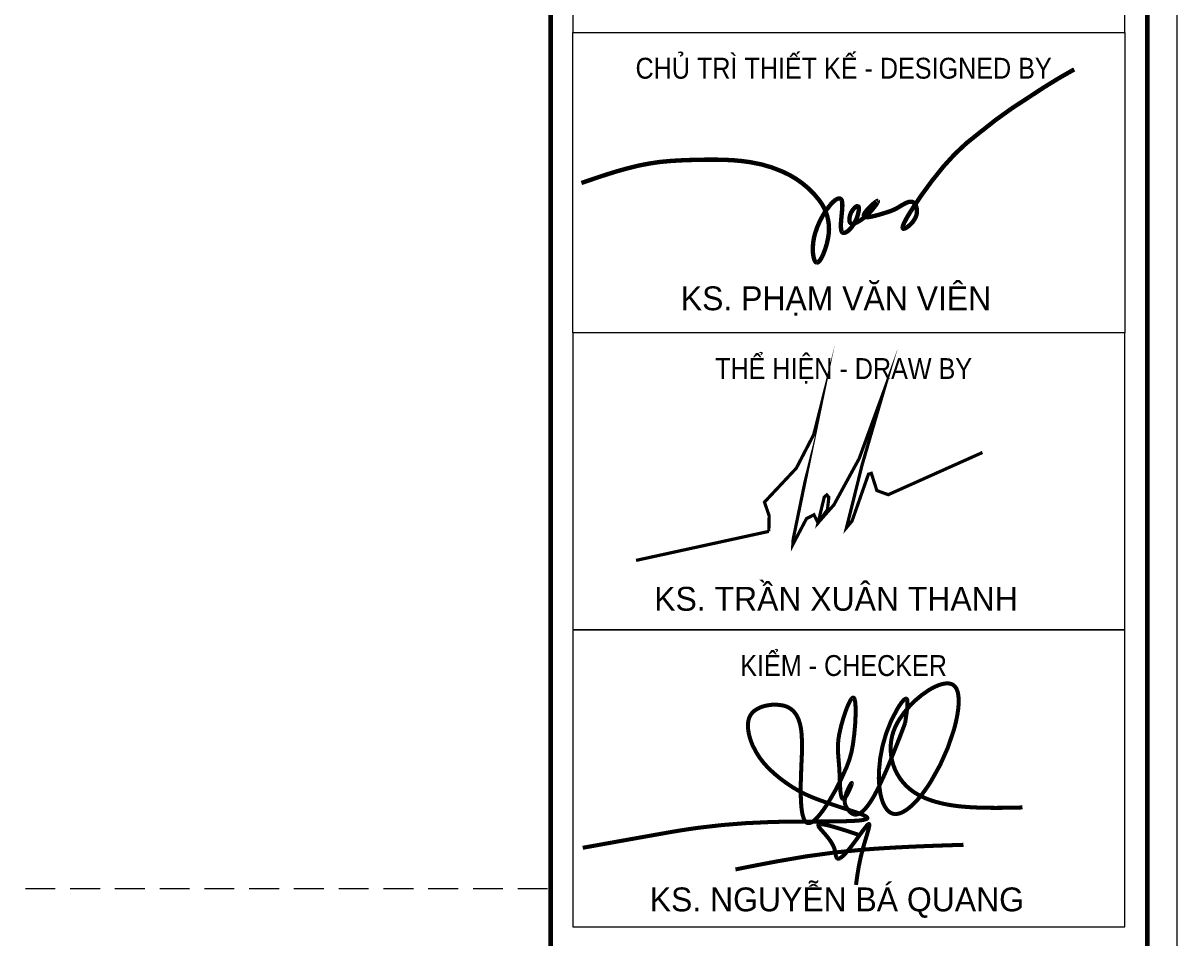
# Model space of a CAD drawing. Header units: millimetres. Extents: x -295047 to 304185, y -728047 to -308748.
# Drawn here: x -128922 to -125055, y -332895 to -329828 of the extents above; entities that cross this region are included whole.
import ezdxf
from ezdxf.enums import TextEntityAlignment as Align

# ---------------------------------------------------------------- set-up
doc = ezdxf.new("R2010")
doc.units = ezdxf.units.MM
doc.header["$MEASUREMENT"] = 0
doc.linetypes.add('HIDDEN', pattern=[0.375, 0.25, -0.125])
doc.layers.get('Defpoints').update_dxf_attribs({"color": 1})
for name, color, linetype, lineweight in [('Khungten_LCDI', 7, 'Continuous', 5), ('LC ISO', 153, 'Continuous', 13), ('LC MANH DUT', 35, 'HIDDEN', 5), ('LC Net dam 1', 30, 'Continuous', 30), ('LC Net thay', 7, 'Continuous', 25), ('LC Text1', 3, 'Continuous', 20)]:
    doc.layers.add(name, color=color, linetype=linetype, lineweight=lineweight)
doc.styles.add('Khungten', font='VHAVAN.TTF', dxfattribs={"width": 0.9, "height": 5000})
doc.styles.add('Title', font='VHBLACK.TTF', dxfattribs={"width": 0.8})
doc.styles.add('VNAVANTH', font='VHAVANB.TTF', dxfattribs={"width": 0.6})

# ---------------------------------------------------------------- blocks, each defined once
blk = doc.blocks.new('NGUYEN BA QUANG')
at = {"layer": 'LC ISO', "const_width": 54}
for points in [[(906, 1114, 0.006821), (929, 1272, 0.011774), (937, 1340, 0.026266), (938, 1394, 0.052103), (935, 1423, 0.076783), (930, 1436, 0.163971), (923, 1442, 0.170042), (914, 1442, 0.080479), (902, 1436, 0.05585), (881, 1417, 0.031056), (847, 1375, 0.025203), (791, 1286, 0.116129), (556, 476, 0.061974), (575, 166, 0.045365), (610, 47, 0.070676), (660, -41, 0.091415), (710, -86, 0.146905), (783, -104, 0.068448), (833, -95, 0.049636), (885, -72, 0.053986), (978, -6, 0.029209), (1056, 69, 0.021304), (1134, 162, 0.025491), (1250, 329, 0.068873), (1561, 1027, 0.01773), (1596, 1171, 0.037697), (1624, 1368, 0.029037), (1623, 1453, 0.04288), (1613, 1525, 0.066726), (1590, 1583, 0.100495), (1556, 1623, 0.111871), (1508, 1644, 0.054631), (1469, 1647, 0.041179), (1426, 1643, 0.04561), (1355, 1623, 0.04967), (1225, 1558, 0.109429), (829, 1164, 0.05047), (753, 1012, 0.368126), (1079, 156, 0.040655), (1223, 90, 0.031441), (1383, 42, 0.023503), (1557, 9, 0.017084), (1742, -10, 0.011936), (1936, -19, 0.009133), (2206, -21, 0.002915), (2480, -16)], [(-3416, -557, -0.001023), (-2231, -345, -0.008385), (-1869, -289, -0.026114), (-905, -212, -0.007166), (-491, -205, 0.001773), (-49, -203, 0.009736), (200, -197, 0.025773), (331, -186, 0.054465), (383, -173, 0.09183), (397, -166, 0.386262), (399, -152, 0.129793), (379, -135, 0.036801), (321, -108, 0.016128), (184, -59, -0.006736), (-183, 62, -0.023924), (-416, 154, -0.046785), (-684, 310, -0.041509), (-918, 503, -0.092678), (-1136, 813, -0.077778), (-1199, 1035, -0.070106), (-1196, 1141, -0.201572), (-1106, 1286, -0.091887), (-982, 1343, -0.118851), (-732, 1351, -0.227561), (-543, 1208, -0.055716), (-508, 1121, -0.035741), (-487, 1019, -0.022757), (-478, 904, -0.018678), (-477, 714, 0.005361), (-493, 294, 0.022501), (-487, 25, 0.024956), (-474, -85, 0.051878), (-451, -169, 0.084004), (-427, -209, 0.302699), (-372, -224, 0.091028), (-331, -204, 0.045769), (-285, -164, 0.031407), (-218, -87, 0.026473), (-114, 66, 0.038878), (124, 530, 0.063388), (207, 831, 0.030377), (243, 1236, 0.019395), (241, 1350, 0.050857), (231, 1429, 0.089259), (221, 1451, 0.446193), (202, 1454, 0.08967), (185, 1438, 0.048315), (156, 1388, 0.024568), (114, 1288, 0.037087), (24, 971, 0.06811), (7, 722, 0.007404), (19, 571, -0.009821), (27, 442, 0.013775), (38, 214, 0.023991), (46, 154, 0.068642), (58, 113, 0.168495), (71, 99, 0.190472), (82, 99, 0.135753), (102, 116, 0.042547), (133, 165, 0.037247), (185, 280, 0.083462), (192, 310, 0.752396), (189, 311, 0.077103), (170, 286, 0.067778), (106, 135, 0.079642), (97, 52, 0.07615), (107, 12, 0.090818), (168, -77, 0.162992), (233, -111, 0.134535), (287, -101, 0.046135), (315, -85, 0.0589), (372, -33, 0.033446), (431, 44, 0.020493), (492, 142, 0.018931), (584, 325, 0.012315), (712, 617, 0.006262), (906, 1114)], [(274, -380, 0.002584), (99, -322, 0.004829), (-9, -289, 0.009549), (-104, -262, 0.02019), (-180, -245, 0.020391), (-210, -242, 0.037792), (-233, -241, 0.083891), (-249, -244, 0.129866), (-256, -250, 0.170647), (-258, -257, 0.074142), (-257, -264, 0.04333), (-253, -271, 0.038982), (-240, -290, 0.018381), (-209, -327, -0.006145), (-155, -388, -0.017161), (-112, -442, -0.029179), (-72, -502, -0.056277), (-39, -577, -0.025416), (-31, -610, -0.003247), (-24, -652, 0.033316), (-18, -677, 0.055631), (-12, -689, 0.087521), (-5, -698, 0.15828), (8, -703, 0.07777), (18, -702, 0.051495), (30, -698, 0.04838), (50, -685, 0.02792), (72, -667, 0.021215), (104, -635, 0.012757), (138, -596, 0.011354), (192, -528, 0.005945), (265, -430, -0.007904), (360, -301, -0.011483), (384, -270, -0.027823), (404, -249, -0.066961), (415, -240, -0.123545), (420, -238, -0.248584), (424, -240, -0.12084), (426, -246, -0.064597), (426, -260, -0.027008), (421, -289, -0.011306), (411, -326, -0.007085), (384, -419, 0.007773), (340, -569, 0.03162), (266, -923, 0.004795), (248, -1055)], [(-1368, -847, -0.004051), (-800, -737, -0.026384), (342, -582, -0.006339), (726, -556, -0.004215), (1111, -537, -0.002629), (1689, -517)]]:
    blk.add_lwpolyline(points, format="xyb", dxfattribs=at)
blk = doc.blocks.new('lcdi fix')
at = {"layer": 'Defpoints', "lineweight": 0}
blk.add_lwpolyline([(-1200, -14850), (-1200, 14850), (40800, 14850), (40800, -14850)], close=True, dxfattribs=at)
at = {"layer": 'Khungten_LCDI', "color": 5, "lineweight": 60}
blk.add_line((36600, 14650), (36600, -14650), dxfattribs=at)
at = {"layer": 'Khungten_LCDI', "color": 5, "lineweight": 25}
blk.add_line((40600, -14650), (40600, 14650), dxfattribs=at)
at = {"layer": 'Khungten_LCDI', "color": 5, "lineweight": 60}
blk.add_lwpolyline([(0, -14650), (0, 14650), (40600, 14650), (40600, -14650)], close=True, dxfattribs=at)
at = {"layer": 'Khungten_LCDI', "color": 9, "lineweight": 15}
for points in [[(36750, -1521.9), (40450, -1521.9), (40450, 446.3), (36750, 446.3)], [(36750, -1521.9), (40450, -1521.9), (40450, -3535.5), (36750, -3535.5)], [(36750, -1521.9), (40450, -1521.9), (40450, -3535.5), (36750, -3535.5)], [(36750, -5526.4), (40450, -5526.4), (40450, -3535.5), (36750, -3535.5)], [(36750, -7517.3), (40450, -7517.3), (40450, -5526.4), (36750, -5526.4)]]:
    blk.add_lwpolyline(points, close=True, dxfattribs=at)
at = {"layer": 'LC ISO', "const_width": 29.4}
blk.add_lwpolyline([(36807.9, -2531.3, -0.005589), (36977.2, -2474.2, -0.022453), (37190.7, -2415, -0.038343), (37408.6, -2383.3, -0.012299), (37586.4, -2375.9, -0.014061), (37765.7, -2375.8, -0.032435), (37943.3, -2392.2, -0.065887), (38156.7, -2455.3, -0.127402), (38402, -2646.4, -0.217203), (38461.6, -2900.2, -0.056046), (38429, -3009.1, -0.054981), (38406.8, -3049.9, -0.074917), (38395.8, -3061.3, -0.192631), (38385.6, -3064.6, -0.190426), (38376.6, -3058.8, -0.079856), (38369.2, -3045, -0.067464), (38360.1, -2998.7, -0.089823), (38374.1, -2870.6, -0.10427), (38478.8, -2675, -0.05658), (38510.6, -2645.6, -0.102761), (38530.7, -2635.8, -0.411767), (38552.9, -2647.5, -0.072182), (38556.4, -2663.3, -0.042063), (38555.8, -2710.6, 0.006515), (38548.2, -2795.6, 0.050846), (38548.8, -2842.3, 0.084642), (38553.5, -2857.6, 0.316888), (38568.2, -2866, 0.10557), (38583.1, -2860.9, 0.079173), (38609.4, -2839.3, 0.148897), (38666.9, -2716.8, 0.074472), (38667, -2695.7, 0.295229), (38660.4, -2685.9, 0.15701), (38654.3, -2686.7, 0.097298), (38638.1, -2698.8, 0.165018), (38604.6, -2768.1, 0.085117), (38605.6, -2787.5, 0.384735), (38625.6, -2803.4, 0.083003), (38642.8, -2800.1, 0.044183), (38663.3, -2790.7, 0.048448), (38709.8, -2757.5, 0.055197), (38775.8, -2687.1, 0.06223), (38793.9, -2658.2, 0.356145), (38794.4, -2652.1, 0.296448), (38788.1, -2653.4, 0.057996), (38750.6, -2683.2, 0.048541), (38711.2, -2727.2, 0.086608), (38702, -2745.2, 0.314867), (38704.9, -2756, 0.149234), (38718.9, -2759.9, 0.047589), (38741, -2758.4, 0.030742), (38798.3, -2745.2, 0.010919), (38876, -2721.1, 0.058476), (38935.1, -2693.1, -0.021304), (38979.4, -2667.5, -0.046344), (39001, -2659.1, -0.096698), (39020.6, -2657.1, -0.153723), (39037.1, -2664.4, -0.103714), (39049.3, -2681.2, -0.235546), (39044.9, -2767.9, -0.124446), (38988.1, -2829.5, -0.115248), (38969.3, -2837.9, -0.439421), (38961.7, -2832.9, -0.101123), (38962.4, -2823.1, -0.053735), (38975.6, -2790.5, -0.025453), (39017.1, -2718.6, -0.033469), (39236.1, -2419.4, -0.059013), (39478.9, -2192.5, -0.0344), (39805.6, -1957.6, -0.023249), (40111.4, -1769.7)], format="xyb", dxfattribs=at)
at = {"layer": 'LC ISO', "const_width": 21.6}
for points in [[(38064.3, -4866.9), (38066.6, -4762.6), (38035.2, -4670.8), (38248.5, -4443.4), (38365.3, -4217.7), (38400.1, -4080.6), (38227.5, -4919.2), (38225.4, -4954.8), (38265.6, -4878.6), (38316.8, -4781.4), (38366.5, -4755.5), (38394.5, -4809.3), (38457.3, -4721), (38466.7, -4638.2), (38452.7, -4622.5), (38435.7, -4637.7), (38394.5, -4809.3), (38500.5, -4689.2), (38669.9, -4378.7), (38828.5, -3945.2), (38691.1, -4416), (38590.2, -4821.1), (38585.2, -4841.4), (38622.1, -4797.5), (38732.2, -4483.6), (38751.7, -4477.4), (38788.6, -4593.3), (38864.8, -4620.8), (39496.6, -4337.9)], [(37174.3, -5061.4), (38064.3, -4866.9)]]:
    blk.add_lwpolyline(points, dxfattribs=at)
at = {"layer": 'LC Net dam 1', "xscale": 0.5000006712537298, "yscale": 0.5000006712537298, "zscale": 0.5000006712537298}
blk.add_blockref('NGUYEN BA QUANG', (38524.8, -6709.6), dxfattribs=at)
at = {"color": 7, "style": 'Khungten', "width": 0.9}
for s, p in [('chñ tr× thiÕt kÕ - designed by', (38565.6, -1831.8)), ('thÓ hiÖn - draw by', (38565.6, -3845.4)), ('kiÓm - checker', (38565.6, -5836.3))]:
    blk.add_text(s, height=140, dxfattribs=at).set_placement(p, align=Align.CENTER)
at = {"color": 7, "style": 'VNAVANTH'}
for s, p in [('Ks. PH¹M V¡N VI£N', (38514.7, -3384.3)), ('Ks. trÇn xu©n thanh', (38514.7, -5398.7)), ('ks. nguyÔn b¸ quang', (38520.4, -7414.1))]:
    blk.add_text(s, height=160, dxfattribs=at).set_placement(p, align=Align.CENTER)
at = {"color": 7, "style": 'Khungten', "width": 0.8}
for tag, p in [('REVISION', (39498.8, -10746.3)), ('NGAYHT', (39546.1, -11609.4))]:
    blk.add_attdef(tag, text='', height=200, dxfattribs=at).set_placement(p, align=Align.CENTER)
at = {"layer": 'LC Text1', "style": 'Title', "width": 1.485915}
for tag, p, p2 in [('TENBANVE1', (36912.7, -8885.8), (40339.1, -8885.8)), ('TENBANVE2', (36912.7, -9562.5), (40339.1, -9562.5))]:
    blk.add_attdef(tag, text='', height=250, dxfattribs=at).set_placement(p, p2, align=Align.FIT)
at = {"layer": 'LC Text1', "style": 'Title', "width": 0.7}
blk.add_attdef('SOBANVE', text='', height=250, dxfattribs=at).set_placement((39562, -13896.2), align=Align.CENTER)

msp = doc.modelspace()

# ---------------------------------------------------------------- linework, layer by layer
at = {"layer": 'LC MANH DUT', "ltscale": 400}
msp.add_line((-133264.3, -332729.2), (-127155, -332729.2), dxfattribs=at)

# ---------------------------------------------------------------- block references
at = {"layer": 'LC Net thay', "xscale": 0.5000000000000013, "yscale": 0.5000000000000013, "zscale": 0.5000000000000013}
msp.add_blockref('lcdi fix', (-145455, -329098.5), dxfattribs=at)

doc.saveas('drawing.dxf')
